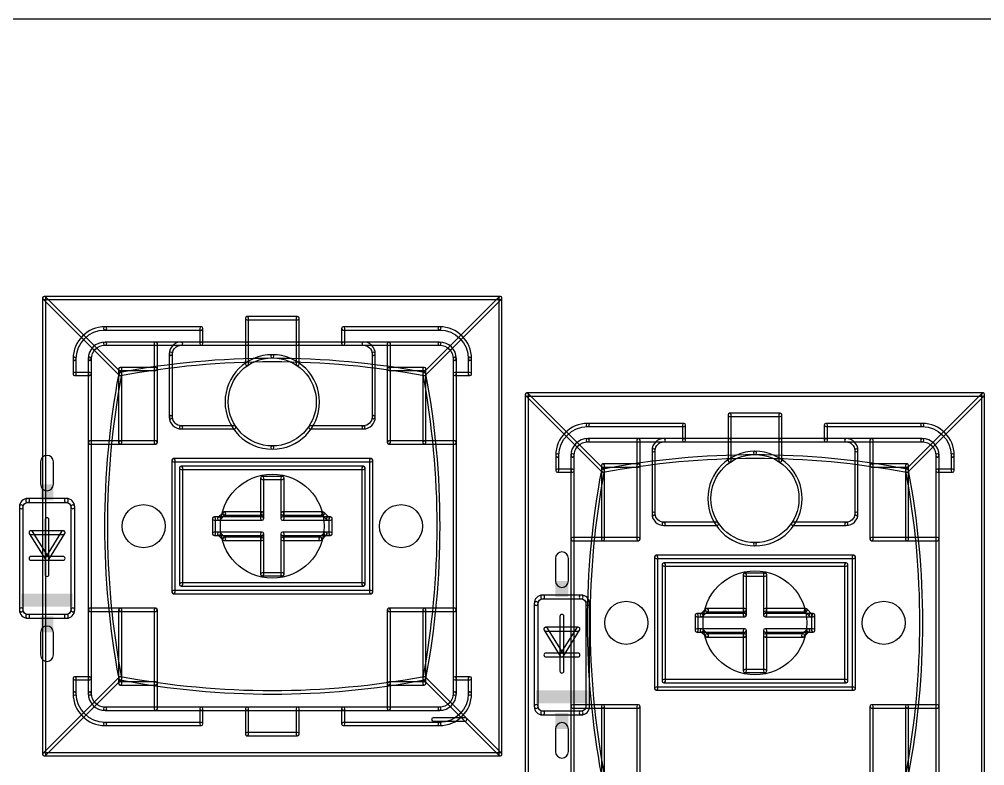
# Model space of a CAD drawing. Extents: x 0 to 160, y 0 to 100.
# Drawn here: x 89.08 to 127.18, y 70.56 to 100 of the extents above; entities that cross this region are included whole.
import ezdxf

# ---------------------------------------------------------------- set-up
doc = ezdxf.new("R2010")
doc.units = 0
for name, color, linetype in [('20', 7, 'CONTINUOUS'), ('21', 253, 'CONTINUOUS'), ('51', 253, 'CONTINUOUS')]:
    doc.layers.add(name, color=color, linetype=linetype)

# ---------------------------------------------------------------- blocks, each defined once
blk = doc.blocks.new('RECT')
blk.add_solid([(-0.5, -0.5), (0.5, -0.5), (-0.5, 0.5), (0.5, 0.5)])

msp = doc.modelspace()

# ---------------------------------------------------------------- linework, layer by layer
at = {"layer": '20'}
msp.add_line((160, 100), (0, 100), dxfattribs=at)
for centre, radius in [((99.06, 80.01), 2.05), ((93.98, 80.01), 0.85), ((104.14, 80.01), 0.85), ((118.11, 76.2), 2.05), ((113.03, 76.2), 0.85), ((123.19, 76.2), 0.85)]:
    msp.add_circle(centre, radius, dxfattribs=at)
at = {"layer": '21'}
for points in [[(90.06, 88.9465), (108.06, 88.9465, 1), (108.06, 89.0735), (90.06, 89.0735, 1)], [(90.1235, 71.01), (90.1235, 89.01, 1), (89.9965, 89.01), (89.9965, 71.01, 1)], [(107.9965, 89.01), (107.9965, 71.01, 1), (108.1235, 71.01), (108.1235, 89.01, 1)], [(98.06, 88.1465), (100.06, 88.1465, 1), (100.06, 88.2735), (98.06, 88.2735, 1)], [(98.1235, 87.21), (98.1235, 88.21, 1), (97.9965, 88.21), (97.9965, 87.21, 1)], [(100.1235, 87.21), (100.1235, 88.21, 1), (99.9965, 88.21), (99.9965, 87.21, 1)], [(92.46, 87.7465, 1), (92.46, 87.8735, 0.4142), (91.1965, 86.61, 1), (91.3235, 86.61, -0.4142)], [(92.46, 87.7465), (96.26, 87.7465, 1), (96.26, 87.8735), (92.46, 87.8735, 1)], [(96.3235, 87.21), (96.3235, 87.81, 1), (96.1965, 87.81), (96.1965, 87.21, 1)], [(101.86, 87.7465), (105.66, 87.7465, 1), (105.66, 87.8735), (101.86, 87.8735, 1)], [(101.9235, 87.21), (101.9235, 87.81, 1), (101.7965, 87.81), (101.7965, 87.21, 1)], [(106.7965, 86.61, 1), (106.9235, 86.61, 0.4142), (105.66, 87.8735, 1), (105.66, 87.7465, -0.4142)], [(92.46, 87.1465, 1), (92.46, 87.2735, 0.4142), (91.7965, 86.61, 1), (91.9235, 86.61, -0.4142)], [(92.46, 87.1465), (96.26, 87.1465, 1), (96.26, 87.2735), (92.46, 87.2735, 1)], [(94.3965, 87.21), (94.3965, 86.21, 1), (94.5235, 86.21), (94.5235, 87.21, 1)], [(95.46, 87.1465, 1), (95.46, 87.2735, 0.4142), (94.9965, 86.81, 1), (95.1235, 86.81, -0.4142)], [(96.26, 87.1465), (98.06, 87.1465, 1), (98.06, 87.2735), (96.26, 87.2735, 1)], [(98.06, 87.1465), (100.06, 87.1465, 1), (100.06, 87.2735), (98.06, 87.2735, 1)], [(98.1235, 86.41), (98.1235, 87.21, 1), (97.9965, 87.21), (97.9965, 86.41, 1)], [(100.06, 87.1465), (101.86, 87.1465, 1), (101.86, 87.2735), (100.06, 87.2735, 1)], [(99.9965, 87.21), (99.9965, 86.41, 1), (100.1235, 86.41), (100.1235, 87.21, 1)], [(101.86, 87.1465), (105.66, 87.1465, 1), (105.66, 87.2735), (101.86, 87.2735, 1)], [(102.9965, 86.81, 1), (103.1235, 86.81, 0.4142), (102.66, 87.2735, 1), (102.66, 87.1465, -0.4142)], [(103.5965, 87.21), (103.5965, 86.21, 1), (103.7235, 86.21), (103.7235, 87.21, 1)], [(106.1965, 86.61, 1), (106.3235, 86.61, 0.4142), (105.66, 87.2735, 1), (105.66, 87.1465, -0.4142)], [(95.1235, 84.31), (95.1235, 86.81, 1), (94.9965, 86.81), (94.9965, 84.31, 1)], [(103.1235, 84.31), (103.1235, 86.81, 1), (102.9965, 86.81), (102.9965, 84.31, 1)], [(91.3235, 86.01), (91.3235, 86.61, 1), (91.1965, 86.61), (91.1965, 86.01, 1)], [(91.9235, 86.01), (91.9235, 86.61, 1), (91.7965, 86.61), (91.7965, 86.01, 1)], [(99.06, 86.6465, 1), (99.06, 86.7735, 1), (99.06, 83.0465, 1), (99.06, 83.1735, -1)], [(99.06, 83.1735, 1), (99.06, 83.0465, 1), (99.06, 86.7735, 1), (99.06, 86.6465, -1)], [(106.1965, 86.61), (106.1965, 86.01, 1), (106.3235, 86.01), (106.3235, 86.61, 1)], [(106.7965, 86.61), (106.7965, 86.01, 1), (106.9235, 86.01), (106.9235, 86.61, 1)], [(92.9965, 86.21), (92.9965, 83.31, 1), (93.1235, 83.31), (93.1235, 86.21, 1)], [(94.46, 86.2735), (93.06, 86.2735, 1), (93.06, 86.1465), (94.46, 86.1465, 1)], [(94.3965, 86.21), (94.3965, 83.31, 1), (94.5235, 83.31), (94.5235, 86.21, 1)], [(103.5965, 86.21), (103.5965, 83.31, 1), (103.7235, 83.31), (103.7235, 86.21, 1)], [(105.06, 86.2735), (103.66, 86.2735, 1), (103.66, 86.1465), (105.06, 86.1465, 1)], [(104.9965, 86.21), (104.9965, 83.31, 1), (105.1235, 83.31), (105.1235, 86.21, 1)], [(91.86, 86.0735), (91.26, 86.0735, 1), (91.26, 85.9465), (91.86, 85.9465, 1)], [(91.9235, 74.01), (91.9235, 86.01, 1), (91.7965, 86.01), (91.7965, 74.01, 1)], [(106.1965, 86.01), (106.1965, 74.01, 1), (106.3235, 74.01), (106.3235, 86.01, 1)], [(106.26, 85.9465), (106.86, 85.9465, 1), (106.86, 86.0735), (106.26, 86.0735, 1)], [(109.11, 85.1365), (127.11, 85.1365, 1), (127.11, 85.2635), (109.11, 85.2635, 1)], [(109.1735, 67.2), (109.1735, 85.2, 1), (109.0465, 85.2), (109.0465, 67.2, 1)], [(127.0465, 85.2), (127.0465, 67.2, 1), (127.1735, 67.2), (127.1735, 85.2, 1)], [(95.1235, 84.31, 1), (94.9965, 84.31, 0.4142), (95.46, 83.8465, 1), (95.46, 83.9735, -0.4142)], [(102.66, 83.9735, 1), (102.66, 83.8465, 0.4142), (103.1235, 84.31, 1), (102.9965, 84.31, -0.4142)], [(117.11, 84.3365), (119.11, 84.3365, 1), (119.11, 84.4635), (117.11, 84.4635, 1)], [(117.1735, 83.4), (117.1735, 84.4, 1), (117.0465, 84.4), (117.0465, 83.4, 1)], [(119.1735, 83.4), (119.1735, 84.4, 1), (119.0465, 84.4), (119.0465, 83.4, 1)], [(95.46, 83.8465), (97.56, 83.8465, 1), (97.56, 83.9735), (95.46, 83.9735, 1)], [(100.56, 83.8465), (102.66, 83.8465, 1), (102.66, 83.9735), (100.56, 83.9735, 1)], [(111.51, 83.9365, 1), (111.51, 84.0635, 0.4142), (110.2465, 82.8, 1), (110.3735, 82.8, -0.4142)], [(111.51, 83.9365), (115.31, 83.9365, 1), (115.31, 84.0635), (111.51, 84.0635, 1)], [(115.3735, 83.4), (115.3735, 84, 1), (115.2465, 84), (115.2465, 83.4, 1)], [(120.91, 83.9365), (124.71, 83.9365, 1), (124.71, 84.0635), (120.91, 84.0635, 1)], [(120.9735, 83.4), (120.9735, 84, 1), (120.8465, 84), (120.8465, 83.4, 1)], [(125.8465, 82.8, 1), (125.9735, 82.8, 0.4142), (124.71, 84.0635, 1), (124.71, 83.9365, -0.4142)], [(111.51, 83.3365, 1), (111.51, 83.4635, 0.4142), (110.8465, 82.8, 1), (110.9735, 82.8, -0.4142)], [(111.51, 83.3365), (115.31, 83.3365, 1), (115.31, 83.4635), (111.51, 83.4635, 1)], [(113.4465, 83.4), (113.4465, 82.4, 1), (113.5735, 82.4), (113.5735, 83.4, 1)], [(114.51, 83.3365, 1), (114.51, 83.4635, 0.4142), (114.0465, 83, 1), (114.1735, 83, -0.4142)], [(115.31, 83.3365), (117.11, 83.3365, 1), (117.11, 83.4635), (115.31, 83.4635, 1)], [(117.11, 83.3365), (119.11, 83.3365, 1), (119.11, 83.4635), (117.11, 83.4635, 1)], [(117.1735, 82.6), (117.1735, 83.4, 1), (117.0465, 83.4), (117.0465, 82.6, 1)], [(119.11, 83.3365), (120.91, 83.3365, 1), (120.91, 83.4635), (119.11, 83.4635, 1)], [(119.0465, 83.4), (119.0465, 82.6, 1), (119.1735, 82.6), (119.1735, 83.4, 1)], [(120.91, 83.3365), (124.71, 83.3365, 1), (124.71, 83.4635), (120.91, 83.4635, 1)], [(122.0465, 83, 1), (122.1735, 83, 0.4142), (121.71, 83.4635, 1), (121.71, 83.3365, -0.4142)], [(122.6465, 83.4), (122.6465, 82.4, 1), (122.7735, 82.4), (122.7735, 83.4, 1)], [(125.2465, 82.8, 1), (125.3735, 82.8, 0.4142), (124.71, 83.4635, 1), (124.71, 83.3365, -0.4142)], [(93.06, 83.3735), (91.86, 83.3735, 1), (91.86, 83.2465), (93.06, 83.2465, 1)], [(94.46, 83.3735), (93.06, 83.3735, 1), (93.06, 83.2465), (94.46, 83.2465, 1)], [(105.06, 83.3735), (103.66, 83.3735, 1), (103.66, 83.2465), (105.06, 83.2465, 1)], [(106.26, 83.3735), (105.06, 83.3735, 1), (105.06, 83.2465), (106.26, 83.2465, 1)], [(114.1735, 80.5), (114.1735, 83, 1), (114.0465, 83), (114.0465, 80.5, 1)], [(122.1735, 80.5), (122.1735, 83, 1), (122.0465, 83), (122.0465, 80.5, 1)], [(110.3735, 82.2), (110.3735, 82.8, 1), (110.2465, 82.8), (110.2465, 82.2, 1)], [(110.9735, 82.2), (110.9735, 82.8, 1), (110.8465, 82.8), (110.8465, 82.2, 1)], [(118.11, 82.8365, 1), (118.11, 82.9635, 1), (118.11, 79.2365, 1), (118.11, 79.3635, -1)], [(118.11, 79.3635, 1), (118.11, 79.2365, 1), (118.11, 82.9635, 1), (118.11, 82.8365, -1)], [(125.2465, 82.8), (125.2465, 82.2, 1), (125.3735, 82.2), (125.3735, 82.8, 1)], [(125.8465, 82.8), (125.8465, 82.2, 1), (125.9735, 82.2), (125.9735, 82.8, 1)], [(95.2235, 77.41), (95.2235, 82.61, 1), (95.0965, 82.61), (95.0965, 77.41, 1)], [(95.16, 82.5465), (102.96, 82.5465, 1), (102.96, 82.6735), (95.16, 82.6735, 1)], [(95.5235, 77.71), (95.5235, 82.31, 1), (95.3965, 82.31), (95.3965, 77.71, 1)], [(95.46, 82.2465), (102.66, 82.2465, 1), (102.66, 82.3735), (95.46, 82.3735, 1)], [(102.5965, 82.31), (102.5965, 77.71, 1), (102.7235, 77.71), (102.7235, 82.31, 1)], [(102.8965, 82.61), (102.8965, 77.41, 1), (103.0235, 77.41), (103.0235, 82.61, 1)], [(112.0465, 82.4), (112.0465, 79.5, 1), (112.1735, 79.5), (112.1735, 82.4, 1)], [(113.51, 82.4635), (112.11, 82.4635, 1), (112.11, 82.3365), (113.51, 82.3365, 1)], [(113.4465, 82.4), (113.4465, 79.5, 1), (113.5735, 79.5), (113.5735, 82.4, 1)], [(122.6465, 82.4), (122.6465, 79.5, 1), (122.7735, 79.5), (122.7735, 82.4, 1)], [(124.11, 82.4635), (122.71, 82.4635, 1), (122.71, 82.3365), (124.11, 82.3365, 1)], [(124.0465, 82.4), (124.0465, 79.5, 1), (124.1735, 79.5), (124.1735, 82.4, 1)], [(98.7235, 80.51), (98.7235, 81.91, 1), (98.5965, 81.91), (98.5965, 80.51, 1)], [(98.66, 81.8465), (99.46, 81.8465, 1), (99.46, 81.9735), (98.66, 81.9735, 1)], [(99.3965, 81.91), (99.3965, 80.51, 1), (99.5235, 80.51), (99.5235, 81.91, 1)], [(110.91, 82.2635), (110.31, 82.2635, 1), (110.31, 82.1365), (110.91, 82.1365, 1)], [(110.9735, 70.2), (110.9735, 82.2, 1), (110.8465, 82.2), (110.8465, 70.2, 1)], [(125.2465, 82.2), (125.2465, 70.2, 1), (125.3735, 70.2), (125.3735, 82.2, 1)], [(125.31, 82.1365), (125.91, 82.1365, 1), (125.91, 82.2635), (125.31, 82.2635, 1)], [(89.408, 80.9498, 1), (89.408, 81.1022, 0.4142), (89.0778, 80.772, 1), (89.2302, 80.772, -0.4142)], [(89.2302, 76.708), (89.2302, 80.772, 1), (89.0778, 80.772), (89.0778, 76.708, 1)], [(89.408, 80.9498), (90.932, 80.9498, 1), (90.932, 81.1022), (89.408, 81.1022, 1)], [(91.1098, 80.772, 1), (91.2622, 80.772, 0.4142), (90.932, 81.1022, 1), (90.932, 80.9498, -0.4142)], [(91.2622, 76.708), (91.2622, 80.772, 1), (91.1098, 80.772), (91.1098, 76.708, 1)], [(97.1151, 80.5549), (96.9151, 80.3549, 1), (97.0049, 80.2651), (97.2049, 80.4651, 1)], [(98.66, 80.5735), (97.16, 80.5735, 1), (97.16, 80.4465), (98.66, 80.4465, 1)], [(98.7235, 80.31), (98.7235, 80.51, 1), (98.5965, 80.51), (98.5965, 80.31, 1)], [(99.3965, 80.51), (99.3965, 80.31, 1), (99.5235, 80.31), (99.5235, 80.51, 1)], [(101.06, 80.5735), (99.46, 80.5735, 1), (99.46, 80.4465), (101.06, 80.4465, 1)], [(101.3049, 80.3549), (101.1049, 80.5549, 1), (101.0151, 80.4651), (101.2151, 80.2651, 1)], [(114.1735, 80.5, 1), (114.0465, 80.5, 0.4142), (114.51, 80.0365, 1), (114.51, 80.1635, -0.4142)], [(121.71, 80.1635, 1), (121.71, 80.0365, 0.4142), (122.1735, 80.5, 1), (122.0465, 80.5, -0.4142)], [(90.2462, 78.74), (90.2462, 80.264, 1), (90.0938, 80.264), (90.0938, 78.74, 1)], [(96.8235, 79.71), (96.8235, 80.31, 1), (96.6965, 80.31), (96.6965, 79.71, 1)], [(96.76, 80.2465), (96.96, 80.2465, 1), (96.96, 80.3735), (96.76, 80.3735, 1)], [(96.96, 80.2465), (98.66, 80.2465, 1), (98.66, 80.3735), (96.96, 80.3735, 1)], [(99.46, 80.2465), (101.26, 80.2465, 1), (101.26, 80.3735), (99.46, 80.3735, 1)], [(101.36, 80.3735), (101.26, 80.3735, 1), (101.26, 80.2465), (101.36, 80.2465, 1)], [(101.2965, 80.31), (101.2965, 79.71, 1), (101.4235, 79.71), (101.4235, 80.31, 1)], [(114.51, 80.0365), (116.61, 80.0365, 1), (116.61, 80.1635), (114.51, 80.1635, 1)], [(119.61, 80.0365), (121.71, 80.0365, 1), (121.71, 80.1635), (119.61, 80.1635, 1)], [(89.535, 79.6798), (90.805, 79.6798, 1), (90.805, 79.8322), (89.535, 79.8322, 1)], [(90.2346, 78.7804), (89.5996, 79.7964, 1), (89.4704, 79.7156), (90.1054, 78.6996, 1)], [(90.7404, 79.7964), (90.1054, 78.7804, 1), (90.2346, 78.6996), (90.8696, 79.7156, 1)], [(96.96, 79.7735), (96.76, 79.7735, 1), (96.76, 79.6465), (96.96, 79.6465, 1)], [(98.66, 79.7735), (96.96, 79.7735, 1), (96.96, 79.6465), (98.66, 79.6465, 1)], [(96.9151, 79.6651), (97.1151, 79.4651, 1), (97.2049, 79.5549), (97.0049, 79.7549, 1)], [(98.7235, 79.51), (98.7235, 79.71, 1), (98.5965, 79.71), (98.5965, 79.51, 1)], [(101.16, 79.7735), (99.46, 79.7735, 1), (99.46, 79.6465), (101.16, 79.6465, 1)], [(99.3965, 79.71), (99.3965, 79.51, 1), (99.5235, 79.51), (99.5235, 79.71, 1)], [(101.1151, 79.7549), (100.9151, 79.5549, 1), (101.0049, 79.4651), (101.2049, 79.6651, 1)], [(101.36, 79.7735), (101.16, 79.7735, 1), (101.16, 79.6465), (101.36, 79.6465, 1)], [(98.66, 79.5735), (97.16, 79.5735, 1), (97.16, 79.4465), (98.66, 79.4465, 1)], [(98.7235, 78.11), (98.7235, 79.51, 1), (98.5965, 79.51), (98.5965, 78.11, 1)], [(99.3965, 79.51), (99.3965, 78.11, 1), (99.5235, 78.11), (99.5235, 79.51, 1)], [(100.96, 79.5735), (99.46, 79.5735, 1), (99.46, 79.4465), (100.96, 79.4465, 1)], [(112.11, 79.5635), (110.91, 79.5635, 1), (110.91, 79.4365), (112.11, 79.4365, 1)], [(113.51, 79.5635), (112.11, 79.5635, 1), (112.11, 79.4365), (113.51, 79.4365, 1)], [(124.11, 79.5635), (122.71, 79.5635, 1), (122.71, 79.4365), (124.11, 79.4365, 1)], [(125.31, 79.5635), (124.11, 79.5635, 1), (124.11, 79.4365), (125.31, 79.4365, 1)], [(89.535, 78.6638), (90.17, 78.6638, 1), (90.17, 78.8162), (89.535, 78.8162, 1)], [(90.2462, 78.105), (90.2462, 78.74, 1), (90.0938, 78.74), (90.0938, 78.105, 1)], [(90.17, 78.6638), (90.805, 78.6638, 1), (90.805, 78.8162), (90.17, 78.8162, 1)], [(114.2735, 73.6), (114.2735, 78.8, 1), (114.1465, 78.8), (114.1465, 73.6, 1)], [(114.21, 78.7365), (122.01, 78.7365, 1), (122.01, 78.8635), (114.21, 78.8635, 1)], [(114.5735, 73.9), (114.5735, 78.5, 1), (114.4465, 78.5), (114.4465, 73.9, 1)], [(114.51, 78.4365), (121.71, 78.4365, 1), (121.71, 78.5635), (114.51, 78.5635, 1)], [(121.6465, 78.5), (121.6465, 73.9, 1), (121.7735, 73.9), (121.7735, 78.5, 1)], [(121.9465, 78.8), (121.9465, 73.6, 1), (122.0735, 73.6), (122.0735, 78.8, 1)], [(99.46, 78.1735), (98.66, 78.1735, 1), (98.66, 78.0465), (99.46, 78.0465, 1)], [(117.7735, 76.7), (117.7735, 78.1, 1), (117.6465, 78.1), (117.6465, 76.7, 1)], [(117.71, 78.0365), (118.51, 78.0365, 1), (118.51, 78.1635), (117.71, 78.1635, 1)], [(118.4465, 78.1), (118.4465, 76.7, 1), (118.5735, 76.7), (118.5735, 78.1, 1)], [(102.66, 77.7735), (95.46, 77.7735, 1), (95.46, 77.6465), (102.66, 77.6465, 1)], [(102.96, 77.4735), (95.16, 77.4735, 1), (95.16, 77.3465), (102.96, 77.3465, 1)], [(109.728, 77.1398, 1), (109.728, 77.2922, 0.4142), (109.3978, 76.962, 1), (109.5502, 76.962, -0.4142)], [(109.5502, 72.898), (109.5502, 76.962, 1), (109.3978, 76.962), (109.3978, 72.898, 1)], [(109.728, 77.1398), (111.252, 77.1398, 1), (111.252, 77.2922), (109.728, 77.2922, 1)], [(111.4298, 76.962, 1), (111.5822, 76.962, 0.4142), (111.252, 77.2922, 1), (111.252, 77.1398, -0.4142)], [(111.5822, 72.898), (111.5822, 76.962, 1), (111.4298, 76.962), (111.4298, 72.898, 1)], [(89.2302, 76.708, 1), (89.0778, 76.708, 0.4142), (89.408, 76.3778, 1), (89.408, 76.5302, -0.4142)], [(90.932, 76.5302, 1), (90.932, 76.3778, 0.4142), (91.2622, 76.708, 1), (91.1098, 76.708, -0.4142)], [(93.06, 76.7735), (91.86, 76.7735, 1), (91.86, 76.6465), (93.06, 76.6465, 1)], [(94.46, 76.7735), (93.06, 76.7735, 1), (93.06, 76.6465), (94.46, 76.6465, 1)], [(92.9965, 76.71), (92.9965, 73.81, 1), (93.1235, 73.81), (93.1235, 76.71, 1)], [(94.3965, 76.71), (94.3965, 73.81, 1), (94.5235, 73.81), (94.5235, 76.71, 1)], [(105.06, 76.7735), (103.66, 76.7735, 1), (103.66, 76.6465), (105.06, 76.6465, 1)], [(103.5965, 76.71), (103.5965, 73.81, 1), (103.7235, 73.81), (103.7235, 76.71, 1)], [(106.26, 76.7735), (105.06, 76.7735, 1), (105.06, 76.6465), (106.26, 76.6465, 1)], [(104.9965, 76.71), (104.9965, 73.81, 1), (105.1235, 73.81), (105.1235, 76.71, 1)], [(116.1651, 76.7449), (115.9651, 76.5449, 1), (116.0549, 76.4551), (116.2549, 76.6551, 1)], [(117.71, 76.7635), (116.21, 76.7635, 1), (116.21, 76.6365), (117.71, 76.6365, 1)], [(117.7735, 76.5), (117.7735, 76.7, 1), (117.6465, 76.7), (117.6465, 76.5, 1)], [(118.4465, 76.7), (118.4465, 76.5, 1), (118.5735, 76.5), (118.5735, 76.7, 1)], [(120.11, 76.7635), (118.51, 76.7635, 1), (118.51, 76.6365), (120.11, 76.6365, 1)], [(120.3549, 76.5449), (120.1549, 76.7449, 1), (120.0651, 76.6551), (120.2651, 76.4551, 1)], [(89.408, 76.3778), (90.932, 76.3778, 1), (90.932, 76.5302), (89.408, 76.5302, 1)], [(110.5662, 74.93), (110.5662, 76.454, 1), (110.4138, 76.454), (110.4138, 74.93, 1)], [(115.8735, 75.9), (115.8735, 76.5, 1), (115.7465, 76.5), (115.7465, 75.9, 1)], [(115.81, 76.4365), (116.01, 76.4365, 1), (116.01, 76.5635), (115.81, 76.5635, 1)], [(116.01, 76.4365), (117.71, 76.4365, 1), (117.71, 76.5635), (116.01, 76.5635, 1)], [(118.51, 76.4365), (120.31, 76.4365, 1), (120.31, 76.5635), (118.51, 76.5635, 1)], [(120.41, 76.5635), (120.31, 76.5635, 1), (120.31, 76.4365), (120.41, 76.4365, 1)], [(120.3465, 76.5), (120.3465, 75.9, 1), (120.4735, 75.9), (120.4735, 76.5, 1)], [(109.855, 75.8698), (111.125, 75.8698, 1), (111.125, 76.0222), (109.855, 76.0222, 1)], [(110.5546, 74.9704), (109.9196, 75.9864, 1), (109.7904, 75.9056), (110.4254, 74.8896, 1)], [(111.0604, 75.9864), (110.4254, 74.9704, 1), (110.5546, 74.8896), (111.1896, 75.9056, 1)], [(116.01, 75.9635), (115.81, 75.9635, 1), (115.81, 75.8365), (116.01, 75.8365, 1)], [(117.71, 75.9635), (116.01, 75.9635, 1), (116.01, 75.8365), (117.71, 75.8365, 1)], [(115.9651, 75.8551), (116.1651, 75.6551, 1), (116.2549, 75.7449), (116.0549, 75.9449, 1)], [(117.7735, 75.7), (117.7735, 75.9, 1), (117.6465, 75.9), (117.6465, 75.7, 1)], [(120.21, 75.9635), (118.51, 75.9635, 1), (118.51, 75.8365), (120.21, 75.8365, 1)], [(118.4465, 75.9), (118.4465, 75.7, 1), (118.5735, 75.7), (118.5735, 75.9, 1)], [(120.1651, 75.9449), (119.9651, 75.7449, 1), (120.0549, 75.6551), (120.2549, 75.8551, 1)], [(120.41, 75.9635), (120.21, 75.9635, 1), (120.21, 75.8365), (120.41, 75.8365, 1)], [(117.71, 75.7635), (116.21, 75.7635, 1), (116.21, 75.6365), (117.71, 75.6365, 1)], [(117.7735, 74.3), (117.7735, 75.7, 1), (117.6465, 75.7), (117.6465, 74.3, 1)], [(118.4465, 75.7), (118.4465, 74.3, 1), (118.5735, 74.3), (118.5735, 75.7, 1)], [(120.01, 75.7635), (118.51, 75.7635, 1), (118.51, 75.6365), (120.01, 75.6365, 1)], [(109.855, 74.8538), (110.49, 74.8538, 1), (110.49, 75.0062), (109.855, 75.0062, 1)], [(110.5662, 74.295), (110.5662, 74.93, 1), (110.4138, 74.93), (110.4138, 74.295, 1)], [(110.49, 74.8538), (111.125, 74.8538, 1), (111.125, 75.0062), (110.49, 75.0062, 1)], [(118.51, 74.3635), (117.71, 74.3635, 1), (117.71, 74.2365), (118.51, 74.2365, 1)], [(91.3235, 73.41), (91.3235, 74.01, 1), (91.1965, 74.01), (91.1965, 73.41, 1)], [(91.86, 74.0735), (91.26, 74.0735, 1), (91.26, 73.9465), (91.86, 73.9465, 1)], [(91.9235, 73.41), (91.9235, 74.01, 1), (91.7965, 74.01), (91.7965, 73.41, 1)], [(106.1965, 74.01), (106.1965, 73.41, 1), (106.3235, 73.41), (106.3235, 74.01, 1)], [(106.26, 73.9465), (106.86, 73.9465, 1), (106.86, 74.0735), (106.26, 74.0735, 1)], [(106.7965, 74.01), (106.7965, 73.41, 1), (106.9235, 73.41), (106.9235, 74.01, 1)], [(121.71, 73.9635), (114.51, 73.9635, 1), (114.51, 73.8365), (121.71, 73.8365, 1)], [(94.46, 73.8735), (93.06, 73.8735, 1), (93.06, 73.7465), (94.46, 73.7465, 1)], [(94.3965, 73.81), (94.3965, 72.81, 1), (94.5235, 72.81), (94.5235, 73.81, 1)], [(103.5965, 73.81), (103.5965, 72.81, 1), (103.7235, 72.81), (103.7235, 73.81, 1)], [(105.06, 73.8735), (103.66, 73.8735, 1), (103.66, 73.7465), (105.06, 73.7465, 1)], [(122.01, 73.6635), (114.21, 73.6635, 1), (114.21, 73.5365), (122.01, 73.5365, 1)], [(91.3235, 73.41, 1), (91.1965, 73.41, 0.4142), (92.46, 72.1465, 1), (92.46, 72.2735, -0.4142)], [(91.9235, 73.41, 1), (91.7965, 73.41, 0.4142), (92.46, 72.7465, 1), (92.46, 72.8735, -0.4142)], [(105.66, 72.2735, 1), (105.66, 72.1465, 0.4142), (106.9235, 73.41, 1), (106.7965, 73.41, -0.4142)], [(105.66, 72.8735, 1), (105.66, 72.7465, 0.4142), (106.3235, 73.41, 1), (106.1965, 73.41, -0.4142)], [(96.26, 72.8735), (92.46, 72.8735, 1), (92.46, 72.7465), (96.26, 72.7465, 1)], [(98.06, 72.8735), (96.26, 72.8735, 1), (96.26, 72.7465), (98.06, 72.7465, 1)], [(96.3235, 72.21), (96.3235, 72.81, 1), (96.1965, 72.81), (96.1965, 72.21, 1)], [(101.86, 72.8735), (98.06, 72.8735, 1), (98.06, 72.7465), (101.86, 72.7465, 1)], [(98.1235, 71.81), (98.1235, 72.81, 1), (97.9965, 72.81), (97.9965, 71.81, 1)], [(100.1235, 71.81), (100.1235, 72.81, 1), (99.9965, 72.81), (99.9965, 71.81, 1)], [(105.66, 72.8735), (101.86, 72.8735, 1), (101.86, 72.7465), (105.66, 72.7465, 1)], [(101.9235, 72.21), (101.9235, 72.81, 1), (101.7965, 72.81), (101.7965, 72.21, 1)], [(109.5502, 72.898, 1), (109.3978, 72.898, 0.4142), (109.728, 72.5678, 1), (109.728, 72.7202, -0.4142)], [(112.11, 72.9635), (110.91, 72.9635, 1), (110.91, 72.8365), (112.11, 72.8365, 1)], [(111.252, 72.7202, 1), (111.252, 72.5678, 0.4142), (111.5822, 72.898, 1), (111.4298, 72.898, -0.4142)], [(113.51, 72.9635), (112.11, 72.9635, 1), (112.11, 72.8365), (113.51, 72.8365, 1)], [(112.0465, 72.9), (112.0465, 70, 1), (112.1735, 70), (112.1735, 72.9, 1)], [(113.4465, 72.9), (113.4465, 70, 1), (113.5735, 70), (113.5735, 72.9, 1)], [(124.11, 72.9635), (122.71, 72.9635, 1), (122.71, 72.8365), (124.11, 72.8365, 1)], [(122.6465, 72.9), (122.6465, 70, 1), (122.7735, 70), (122.7735, 72.9, 1)], [(125.31, 72.9635), (124.11, 72.9635, 1), (124.11, 72.8365), (125.31, 72.8365, 1)], [(124.0465, 72.9), (124.0465, 70, 1), (124.1735, 70), (124.1735, 72.9, 1)], [(105.41, 72.3265), (106.68, 72.3265, 1), (106.68, 72.4535), (105.41, 72.4535, 1)], [(109.728, 72.5678), (111.252, 72.5678, 1), (111.252, 72.7202), (109.728, 72.7202, 1)], [(96.26, 72.2735), (92.46, 72.2735, 1), (92.46, 72.1465), (96.26, 72.1465, 1)], [(105.66, 72.2735), (101.86, 72.2735, 1), (101.86, 72.1465), (105.66, 72.1465, 1)], [(98.06, 71.7465), (100.06, 71.7465, 1), (100.06, 71.8735), (98.06, 71.8735, 1)], [(108.06, 71.0735), (90.06, 71.0735, 1), (90.06, 70.9465), (108.06, 70.9465, 1)]]:
    msp.add_lwpolyline(points, format="xyb", close=True, dxfattribs=at)
at = {"layer": '51'}
for points in [[(90.0151, 88.9651), (93.0151, 85.9651, 1), (93.1049, 86.0549), (90.1049, 89.0549, 1)], [(105.1049, 85.9651), (108.1049, 88.9651, 1), (108.0151, 89.0549), (105.0151, 86.0549, 1)], [(105.0483, 85.9476, 1), (105.0717, 86.0724, 0.0929), (93.0483, 86.0724, 1), (93.0717, 85.9476, -0.0929)], [(93.1224, 85.9983, 1), (92.9976, 86.0217, 0.0929), (92.9976, 73.9983, 1), (93.1224, 74.0217, -0.0929)], [(104.9976, 74.0217, 1), (105.1224, 73.9983, 0.0929), (105.1224, 86.0217, 1), (104.9976, 85.9983, -0.0929)], [(109.0651, 85.1551), (112.0651, 82.1551, 1), (112.1549, 82.2449), (109.1549, 85.2449, 1)], [(124.1549, 82.1551), (127.1549, 85.1551, 1), (127.0651, 85.2449), (124.0651, 82.2449, 1)], [(89.916, 82.55), (89.916, 81.661, 1), (90.424, 81.661), (90.424, 82.55, 1)], [(124.0983, 82.1376, 1), (124.1217, 82.2624, 0.0929), (112.0983, 82.2624, 1), (112.1217, 82.1376, -0.0929)], [(112.1724, 82.1883, 1), (112.0476, 82.2117, 0.0929), (112.0476, 70.1883, 1), (112.1724, 70.2117, -0.0929)], [(124.0476, 70.2117, 1), (124.1724, 70.1883, 0.0929), (124.1724, 82.2117, 1), (124.0476, 82.1883, -0.0929)], [(110.236, 78.74), (110.236, 77.851, 1), (110.744, 77.851), (110.744, 78.74, 1)], [(90.424, 74.93), (90.424, 75.819, 1), (89.916, 75.819), (89.916, 74.93, 1)], [(90.1049, 70.9651), (93.1049, 73.9651, 1), (93.0151, 74.0549), (90.0151, 71.0549, 1)], [(93.0717, 74.0724, 1), (93.0483, 73.9476, 0.0929), (105.0717, 73.9476, 1), (105.0483, 74.0724, -0.0929)], [(105.0151, 73.9651), (108.0151, 70.9651, 1), (108.1049, 71.0549), (105.1049, 74.0549, 1)], [(110.744, 71.12), (110.744, 72.009, 1), (110.236, 72.009), (110.236, 71.12, 1)]]:
    msp.add_lwpolyline(points, format="xyb", close=True, dxfattribs=at)

# ---------------------------------------------------------------- block references
at = {"layer": '21', "rotation": 90}
for p, xscale, yscale in [((90.17, 81.3435), 0.635, 0.508), ((110.49, 77.5335), 0.635, 0.508), ((90.17, 77.089), 0.508, 2.032), ((90.17, 76.1365), 0.635, 0.508), ((110.49, 73.279), 0.508, 2.032), ((110.49, 72.3265), 0.635, 0.508)]:
    msp.add_blockref('RECT', p, dxfattribs=dict(at, xscale=xscale, yscale=yscale))

doc.saveas('drawing.dxf')
